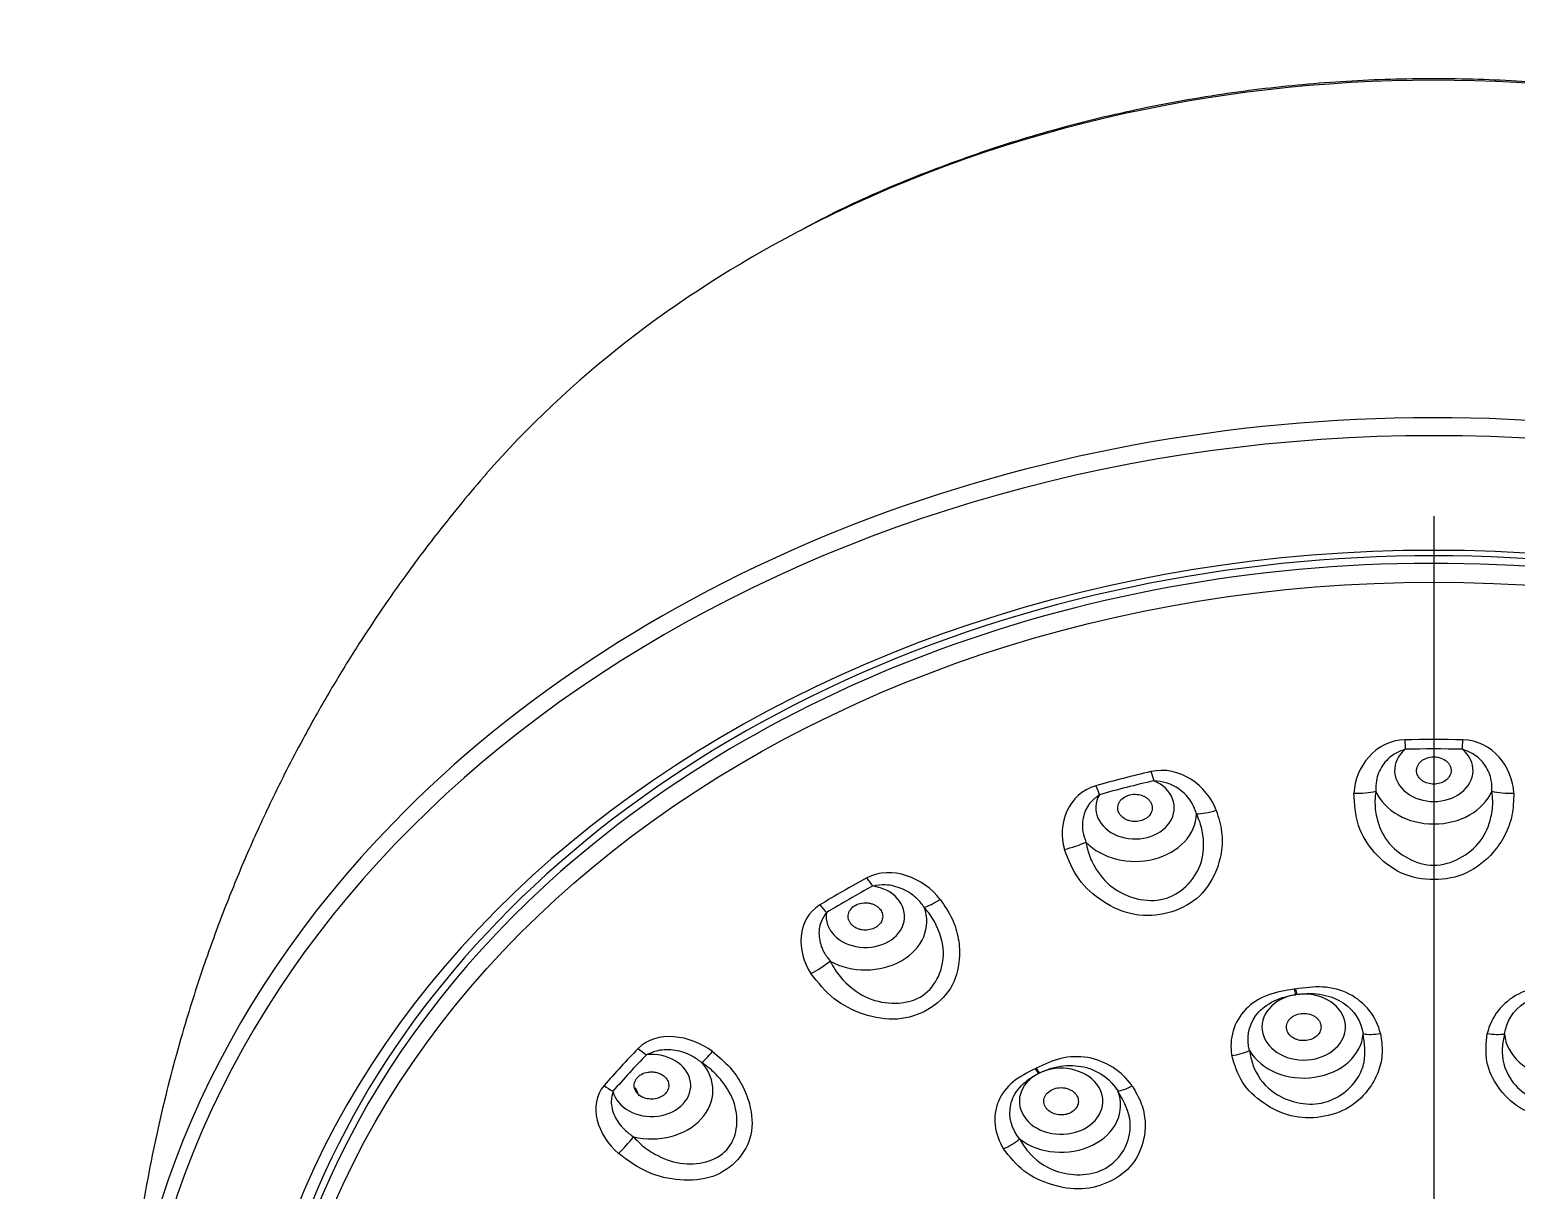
# Model space of a CAD drawing. Extents: x 1425 to 2779, y 0 to 992.
# Drawn here: x 1805.21 to 1848.25, y 645.82 to 679.42 of the extents above; entities that cross this region are included whole.
import ezdxf

# ---------------------------------------------------------------- set-up
doc = ezdxf.new("R2010")
doc.units = 0
doc.header["$LTSCALE"] = 10
doc.header["$MEASUREMENT"] = 0
doc.linetypes.add('CENTER2', pattern=[28.575, 19.05, -3.175, 3.175, -3.175])
doc.layers.add('1', color=7, linetype='CONTINUOUS')
doc.layers.add('Cneter', color=1, linetype='CENTER2', lineweight=13)

msp = doc.modelspace()

# ---------------------------------------------------------------- linework, layer by layer
at = {"layer": '1', "color": 7, "linetype": 'Continuous', "lineweight": -3}
msp.add_line((1822.856, 648.549), (1822.748, 648.786), dxfattribs=at)
for centre, major_axis, ratio, start_param, end_param in [((1845.867, 651.642), (33.305, 0), 0.790155, 0.985535, 2.156816), ((1845.867, 651.642), (33.305, 0), 0.790155, 2.156816, 2.539311), ((1845.867, 638.163), (-37.999, 0), 0.790155, 3.799488, 5.627397), ((1845.867, 637.88), (37.699, 0), 0.790155, 5.156583, 10.55138), ((1845.867, 637.072), (-34.52, 0), 0.790155, 3.141593, 6.283185), ((1845.867, 637.237), (34.11, 0), 0.790155, 0, 3.141593), ((1845.867, 637.15), (-33.944, 0), 0.790155, 3.806432, 5.595275), ((1845.867, 657.974), (1.136, 0), 0.790155, 2.388638, 7.03614), ((1845.867, 635.88), (-29.098, 0), 0.790155, 4.683592, 4.741186), ((1845.038, 659.201), (0.023, -1), 0.017648, 5.058034, 5.371923), ((1845.867, 635.85), (28.789, 0), 0.790155, 1.541999, 1.599594), ((1846.696, 659.201), (0.023, 1), 0.017648, 4.052855, 4.366744), ((1837.215, 656.891), (1.136, 0), 0.790155, 2.702797, 7.350299), ((1845.867, 635.88), (-29.098, 0), 0.790155, 4.997751, 5.055346), ((1845.867, 635.85), (28.789, 0), 0.790155, 1.856158, 1.913753), ((1837.763, 658.29), (-0.226, 0.974), 0.172536, 1.896758, 2.210646), ((1836.186, 657.885), (0.272, -0.962), 0.206104, 5.029409, 5.343298), ((1843.578, 657.675), (-0.999, 0.039), 0.356197, 1.560092, 2.238121), ((1845.867, 657.831), (-1.779, 0), 0.790155, 0.332697, 2.808896), ((1848.156, 657.675), (-0.999, -0.039), 0.356197, 0.903472, 1.581501), ((1839.636, 657.182), (-0.937, -0.348), 0.320636, 0.703306, 1.381335), ((1845.867, 638.163), (-37.999, 0), 0.790155, 5.627397, 6.920378), ((1837.215, 656.748), (-1.779, 0), 0.790155, 0.646856, 3.123055), ((1835.282, 656.064), (-0.961, -0.277), 0.334397, 1.356903, 2.034932), ((1845.867, 635.88), (-29.098, 0), 0.790155, 5.31191, 5.369505), ((1829.623, 655.243), (-0.475, 0.88), 0.345831, 1.826509, 2.140397), ((1829.409, 653.749), (1.136, 0), 0.790155, 3.016957, 7.664458), ((1845.867, 635.85), (28.789, 0), 0.790155, 2.170317, 2.227912), ((1831.726, 654.632), (-0.794, -0.608), 0.231194, 0.528428, 1.206457), ((1845.867, 637.15), (-33.944, 0), 0.790155, 5.595275, 6.283185), ((1828.282, 654.473), (0.521, -0.854), 0.374386, 4.949259, 5.263148), ((1829.409, 653.605), (-1.779, 0), 0.790155, 0.961015, 3.437215), ((1828.022, 652.506), (-0.834, -0.551), 0.257371, 1.174339, 1.852368), ((1845.867, 634.638), (21.895, 0), 0.790155, 1.754739, 1.756453), ((1841.897, 651.979), (0.116, -0.791), 0.112105, 5.129487, 5.363902), ((1842.1, 650.547), (1.209, 0), 0.790155, 1.770981, 8.023396), ((1841.86, 651.974), (-0.117, 0.791), 0.113137, 1.98774, 2.222155), ((1845.867, 634.625), (21.709, 0), 0.790155, 1.754739, 1.756453), ((1844.334, 650.703), (-0.781, -0.174), 0.417986, 0.764301, 1.461164), ((1847.401, 650.703), (-0.781, 0.174), 0.417986, 1.680428, 2.377291), ((1845.867, 635.88), (-29.098, 0), 0.790155, 5.626069, 5.683664), ((1823.074, 650.358), (-0.716, 0.699), 0.485274, 1.699387, 2.013276), ((1842.1, 650.432), (-1.723, 0), 0.790155, 0.428993, 3.082198), ((1849.634, 650.432), (-1.723, 0), 0.790155, 0.059394, 2.712599), ((1823.215, 648.854), (1.136, 0), 0.790155, 3.331116, 7.978618), ((1845.867, 635.85), (28.789, 0), 0.790155, 2.484477, 2.542072), ((1823.215, 648.711), (-1.779, 0), 0.790155, 1.275174, 3.751374), ((1825.2, 650.276), (-0.602, -0.799), 0.096628, 0.391372, 1.069401), ((1840.066, 650.073), (-0.787, -0.142), 0.42214, 1.431635, 2.128498), ((1835.075, 648.397), (1.209, 0), 0.790155, 2.140581, 8.392995), ((1845.867, 634.638), (21.895, 0), 0.790155, 2.124338, 2.126052), ((1834.423, 649.691), (-0.352, 0.718), 0.3231, 1.919159, 2.153574), ((1834.455, 649.707), (0.351, -0.719), 0.322207, 5.061239, 5.295654), ((1845.867, 634.625), (21.709, 0), 0.790155, 2.124338, 2.126052), ((1822.099, 649.298), (0.756, -0.654), 0.50602, 4.811058, 5.124946), ((1835.075, 648.282), (-1.723, 0), 0.790155, 0.798592, 3.451798), ((1837.206, 649.197), (-0.662, -0.45), 0.33463, 0.540665, 1.237528), ((1822.509, 647.35), (-0.651, -0.759), 0.132657, 1.027548, 1.705577), ((1833.514, 647.391), (-0.678, -0.425), 0.346531, 1.203606, 1.90047)]:
    msp.add_ellipse(centre, major_axis=major_axis, ratio=ratio, start_param=start_param, end_param=end_param, dxfattribs=at)
msp.add_ellipse((1845.867, 636.859), major_axis=(33.622, 0), ratio=0.790155, dxfattribs=at)
for points, knots in [([(1864.2, 673.62), (1863.617, 673.932), (1862.305, 674.584), (1860.177, 675.463), (1857.841, 676.261), (1855.435, 676.913), (1852.975, 677.419), (1850.473, 677.774), (1847.945, 677.976), (1845.405, 678.025), (1842.868, 677.92), (1840.347, 677.662), (1837.858, 677.252), (1835.414, 676.692), (1833.029, 675.986), (1830.722, 675.133), (1828.883, 674.333), (1827.846, 673.784), (1827.521, 673.603)], [0, 0, 0, 0, 0.053995, 0.119334, 0.18469, 0.250058, 0.315434, 0.380815, 0.446199, 0.511588, 0.576982, 0.642381, 0.707786, 0.773197, 0.838615, 0.904038, 0.969462, 1, 1, 1, 1]), ([(1818.445, 666.576), (1817.959, 666.019), (1817.129, 665.013), (1816.105, 663.648), (1815.318, 662.52), (1814.618, 661.453), (1813.897, 660.276), (1813.087, 658.845), (1812.296, 657.304), (1811.567, 655.722), (1810.93, 654.192), (1810.321, 652.561), (1809.691, 650.626), (1809.178, 648.742), (1808.793, 647.027), (1808.501, 645.503), (1808.212, 643.633), (1807.955, 641.188), (1807.877, 639.344), (1807.869, 638.317)], [0, 0, 0, 0, 0.073159, 0.128421, 0.166706, 0.205894, 0.252033, 0.300947, 0.366045, 0.420507, 0.470557, 0.527281, 0.590481, 0.669456, 0.716247, 0.761084, 0.820335, 0.900163, 1, 1, 1, 1]), ([(1845.038, 658.588), (1844.929, 658.546), (1844.665, 658.445), (1844.353, 658.127), (1844.186, 657.736), (1844.186, 657.475), (1844.186, 657.372)], [0, 0, 0, 0, 0.208279, 0.500324, 0.801781, 1, 1, 1, 1]), ([(1847.549, 657.372), (1847.549, 657.476), (1847.549, 657.737), (1847.381, 658.128), (1847.07, 658.445), (1846.806, 658.546), (1846.696, 658.588)], [0, 0, 0, 0, 0.200427, 0.49953, 0.790892, 1, 1, 1, 1]), ([(1846.367, 657.974), (1846.367, 657.981), (1846.367, 657.995), (1846.364, 658.022), (1846.355, 658.07), (1846.328, 658.135), (1846.276, 658.207), (1846.183, 658.289), (1846.029, 658.36), (1845.815, 658.379), (1845.641, 658.334), (1845.527, 658.267), (1845.457, 658.205), (1845.406, 658.133), (1845.38, 658.068), (1845.371, 658.022), (1845.368, 657.996), (1845.367, 657.979), (1845.367, 657.966), (1845.368, 657.953), (1845.37, 657.931), (1845.382, 657.861), (1845.425, 657.779), (1845.5, 657.702), (1845.592, 657.638), (1845.729, 657.586), (1845.912, 657.572), (1846.092, 657.611), (1846.244, 657.7), (1846.327, 657.806), (1846.36, 657.898), (1846.367, 657.947), (1846.367, 657.971), (1846.367, 657.974)], [0, 0, 0, 0, 0.007812, 0.015625, 0.03125, 0.0625, 0.09375, 0.125, 0.1875, 0.25, 0.3125, 0.34375, 0.375, 0.40625, 0.4375, 0.453125, 0.460938, 0.46875, 0.472656, 0.476562, 0.484375, 0.5, 0.5625, 0.59375, 0.625, 0.6875, 0.75, 0.8125, 0.875, 0.9375, 0.96875, 0.996094, 1, 1, 1, 1]), ([(1838.993, 656.722), (1838.958, 656.822), (1838.871, 657.072), (1838.579, 657.405), (1838.173, 657.632), (1837.884, 657.664), (1837.763, 657.677)], [0, 0, 0, 0, 0.200427, 0.49953, 0.790892, 1, 1, 1, 1]), ([(1836.186, 657.273), (1836.098, 657.206), (1835.885, 657.045), (1835.699, 656.665), (1835.673, 656.25), (1835.761, 656), (1835.795, 655.901)], [0, 0, 0, 0, 0.208279, 0.500324, 0.801781, 1, 1, 1, 1]), ([(1837.69, 657.013), (1837.688, 657.02), (1837.682, 657.033), (1837.668, 657.058), (1837.641, 657.101), (1837.59, 657.157), (1837.512, 657.212), (1837.392, 657.268), (1837.218, 657.298), (1837.006, 657.264), (1836.859, 657.179), (1836.776, 657.087), (1836.734, 657.01), (1836.714, 656.929), (1836.714, 656.861), (1836.724, 656.816), (1836.731, 656.79), (1836.737, 656.774), (1836.742, 656.762), (1836.748, 656.75), (1836.759, 656.729), (1836.798, 656.665), (1836.87, 656.598), (1836.972, 656.543), (1837.084, 656.505), (1837.235, 656.488), (1837.415, 656.519), (1837.571, 656.601), (1837.68, 656.723), (1837.718, 656.844), (1837.714, 656.939), (1837.701, 656.987), (1837.692, 657.01), (1837.69, 657.013)], [0, 0, 0, 0, 0.007812, 0.015625, 0.03125, 0.0625, 0.09375, 0.125, 0.1875, 0.25, 0.3125, 0.34375, 0.375, 0.40625, 0.4375, 0.453125, 0.460938, 0.46875, 0.472656, 0.476562, 0.484375, 0.5, 0.5625, 0.59375, 0.625, 0.6875, 0.75, 0.8125, 0.875, 0.9375, 0.96875, 0.996094, 1, 1, 1, 1]), ([(1848.181, 657.32), (1848.175, 657.104), (1848.165, 656.688), (1847.95, 656.098), (1847.539, 655.497), (1846.862, 654.943), (1845.872, 654.752), (1844.878, 654.939), (1844.122, 655.558), (1843.608, 656.38), (1843.572, 657), (1843.554, 657.32)], [0, 0, 0, 0, 0.087456, 0.169153, 0.25014, 0.377375, 0.499739, 0.622279, 0.749894, 0.871256, 1, 1, 1, 1]), ([(1844.186, 657.372), (1844.176, 657.28), (1844.147, 657.027), (1844.208, 656.522), (1844.562, 655.68), (1845.359, 655.234), (1846.377, 655.234), (1847.174, 655.681), (1847.527, 656.524), (1847.587, 657.029), (1847.559, 657.281), (1847.549, 657.372)], [0, 0, 0, 0, 0.046355, 0.127416, 0.254336, 0.50001, 0.500136, 0.746142, 0.872777, 0.954138, 1, 1, 1, 1]), ([(1839.569, 656.821), (1839.632, 656.613), (1839.754, 656.21), (1839.737, 655.591), (1839.536, 654.914), (1839.069, 654.217), (1838.188, 653.791), (1837.183, 653.729), (1836.267, 654.138), (1835.518, 654.802), (1835.288, 655.389), (1835.169, 655.691)], [0, 0, 0, 0, 0.087456, 0.169153, 0.25014, 0.377375, 0.499739, 0.622279, 0.749894, 0.871256, 1, 1, 1, 1]), ([(1835.795, 655.901), (1835.813, 655.81), (1835.861, 655.56), (1836.073, 655.089), (1836.667, 654.365), (1837.563, 654.132), (1838.532, 654.38), (1839.151, 655.004), (1839.228, 655.901), (1839.133, 656.401), (1839.03, 656.637), (1838.993, 656.722)], [0, 0, 0, 0, 0.046355, 0.127416, 0.254336, 0.50001, 0.500136, 0.746142, 0.872777, 0.954138, 1, 1, 1, 1]), ([(1831.111, 654.015), (1831.044, 654.102), (1830.878, 654.321), (1830.49, 654.568), (1830.028, 654.687), (1829.743, 654.647), (1829.623, 654.63)], [0, 0, 0, 0, 0.200427, 0.49953, 0.790892, 1, 1, 1, 1]), ([(1831.574, 654.244), (1831.699, 654.059), (1831.942, 653.702), (1832.124, 653.104), (1832.153, 652.406), (1831.941, 651.623), (1831.255, 651.001), (1830.338, 650.699), (1829.353, 650.869), (1828.441, 651.326), (1828.038, 651.834), (1827.831, 652.095)], [0, 0, 0, 0, 0.087456, 0.169153, 0.25014, 0.377375, 0.499739, 0.622279, 0.749894, 0.871256, 1, 1, 1, 1]), ([(1828.282, 653.86), (1828.223, 653.775), (1828.082, 653.57), (1828.04, 653.162), (1828.158, 652.758), (1828.324, 652.54), (1828.391, 652.453)], [0, 0, 0, 0, 0.208279, 0.500324, 0.801781, 1, 1, 1, 1]), ([(1828.391, 652.453), (1828.434, 652.37), (1828.555, 652.141), (1828.896, 651.739), (1829.672, 651.187), (1830.58, 651.179), (1831.404, 651.652), (1831.785, 652.402), (1831.579, 653.282), (1831.338, 653.74), (1831.171, 653.942), (1831.111, 654.015)], [0, 0, 0, 0, 0.046355, 0.127416, 0.254336, 0.50001, 0.500136, 0.746142, 0.872777, 0.954138, 1, 1, 1, 1]), ([(1829.814, 653.981), (1829.809, 653.986), (1829.798, 653.997), (1829.775, 654.018), (1829.732, 654.052), (1829.662, 654.093), (1829.566, 654.127), (1829.43, 654.15), (1829.253, 654.136), (1829.065, 654.052), (1828.959, 653.935), (1828.916, 653.828), (1828.906, 653.745), (1828.918, 653.662), (1828.945, 653.598), (1828.972, 653.557), (1828.989, 653.534), (1829.001, 653.521), (1829.01, 653.51), (1829.021, 653.5), (1829.039, 653.483), (1829.101, 653.432), (1829.196, 653.385), (1829.315, 653.358), (1829.436, 653.349), (1829.586, 653.37), (1829.745, 653.444), (1829.861, 653.56), (1829.918, 653.702), (1829.906, 653.827), (1829.865, 653.916), (1829.834, 653.958), (1829.816, 653.978), (1829.814, 653.981)], [0, 0, 0, 0, 0.007812, 0.015625, 0.03125, 0.0625, 0.09375, 0.125, 0.1875, 0.25, 0.3125, 0.34375, 0.375, 0.40625, 0.4375, 0.453125, 0.460938, 0.46875, 0.472656, 0.476562, 0.484375, 0.5, 0.5625, 0.59375, 0.625, 0.6875, 0.75, 0.8125, 0.875, 0.9375, 0.96875, 0.996094, 1, 1, 1, 1]), ([(1844.321, 650.36), (1844.215, 650.832), (1843.882, 651.266), (1843.181, 651.621), (1842.918, 651.689), (1842.385, 651.721), (1842.124, 651.685), (1841.863, 651.646)], [0, 0, 0, 0, 0.5, 0.5, 0.75, 0.75, 1, 1, 1, 1]), ([(1849.872, 651.646), (1849.614, 651.684), (1849.347, 651.721), (1848.815, 651.689), (1848.551, 651.62), (1847.855, 651.266), (1847.519, 650.83), (1847.414, 650.36)], [0, 0, 0, 0, 0.25, 0.25, 0.5, 0.5, 1, 1, 1, 1]), ([(1841.826, 651.641), (1841.567, 651.603), (1841.302, 651.561), (1840.814, 651.378), (1840.593, 651.237), (1840.076, 650.705), (1839.931, 650.197), (1840.016, 649.724)], [0, 0, 0, 0, 0.25, 0.25, 0.5, 0.5, 1, 1, 1, 1]), ([(1840.533, 649.866), (1840.436, 650.196), (1840.486, 650.569), (1840.819, 651.023), (1840.973, 651.159), (1841.362, 651.369), (1841.601, 651.443), (1841.86, 651.483)], [0, 0, 0, 0, 0.5, 0.5, 0.75, 0.75, 1, 1, 1, 1]), ([(1841.897, 651.489), (1842.159, 651.526), (1842.411, 651.525), (1842.868, 651.439), (1843.07, 651.357), (1843.577, 651.024), (1843.776, 650.691), (1843.82, 650.352)], [0, 0, 0, 0, 0.25, 0.25, 0.5, 0.5, 1, 1, 1, 1]), ([(1847.914, 650.352), (1847.958, 650.69), (1848.16, 651.025), (1848.663, 651.356), (1848.865, 651.439), (1849.322, 651.524), (1849.578, 651.525), (1849.838, 651.489)], [0, 0, 0, 0, 0.5, 0.5, 0.75, 0.75, 1, 1, 1, 1]), ([(1842.591, 650.622), (1842.588, 650.635), (1842.581, 650.66), (1842.558, 650.71), (1842.518, 650.77), (1842.452, 650.832), (1842.345, 650.899), (1842.183, 650.948), (1841.973, 650.941), (1841.814, 650.879), (1841.714, 650.803), (1841.656, 650.735), (1841.618, 650.66), (1841.599, 650.581), (1841.6, 650.521), (1841.607, 650.482), (1841.613, 650.457), (1841.637, 650.388), (1841.708, 650.287), (1841.831, 650.208), (1841.946, 650.169), (1842.037, 650.153), (1842.13, 650.151), (1842.253, 650.165), (1842.398, 650.218), (1842.531, 650.328), (1842.591, 650.446), (1842.602, 650.533), (1842.599, 650.584), (1842.594, 650.609), (1842.591, 650.622)], [0, 0, 0, 0, 0.015625, 0.03125, 0.0625, 0.09375, 0.125, 0.1875, 0.25, 0.3125, 0.34375, 0.375, 0.40625, 0.4375, 0.46875, 0.476562, 0.484375, 0.5, 0.5625, 0.625, 0.65625, 0.6875, 0.71875, 0.75, 0.8125, 0.875, 0.9375, 0.96875, 0.984375, 1, 1, 1, 1]), ([(1844.321, 650.36), (1844.349, 650.172), (1844.403, 649.81), (1844.29, 649.275), (1843.996, 648.716), (1843.459, 648.174), (1842.612, 647.895), (1841.704, 647.917), (1840.909, 648.316), (1840.258, 648.922), (1840.098, 649.454), (1840.016, 649.724)], [0, 0, 0, 0, 0.087607, 0.169371, 0.250856, 0.377447, 0.501128, 0.621802, 0.747777, 0.872041, 1, 1, 1, 1]), ([(1851.718, 649.724), (1851.671, 649.539), (1851.581, 649.183), (1851.264, 648.711), (1850.768, 648.269), (1850.049, 647.912), (1849.141, 647.892), (1848.295, 648.174), (1847.703, 648.778), (1847.328, 649.535), (1847.385, 650.082), (1847.414, 650.36)], [0, 0, 0, 0, 0.087607, 0.169371, 0.250856, 0.377447, 0.501128, 0.621802, 0.747777, 0.872041, 1, 1, 1, 1]), ([(1840.533, 649.866), (1840.558, 649.727), (1840.637, 649.288), (1841.189, 648.515), (1842.068, 648.263), (1842.988, 648.4), (1843.589, 648.806), (1843.921, 649.629), (1843.859, 650.075), (1843.82, 650.352)], [0, 0, 0, 0, 0.080562, 0.253207, 0.499831, 0.500495, 0.747529, 0.843295, 1, 1, 1, 1]), ([(1847.914, 650.352), (1847.885, 650.213), (1847.793, 649.776), (1848.019, 648.888), (1848.751, 648.398), (1849.671, 648.263), (1850.395, 648.474), (1851.022, 649.155), (1851.132, 649.594), (1851.201, 649.866)], [0, 0, 0, 0, 0.080562, 0.253207, 0.499831, 0.500495, 0.747529, 0.843295, 1, 1, 1, 1]), ([(1824.978, 649.841), (1825.154, 649.694), (1825.493, 649.41), (1825.856, 648.88), (1826.113, 648.217), (1826.176, 647.416), (1825.753, 646.656), (1825.013, 646.145), (1824.054, 646.073), (1823.07, 646.292), (1822.534, 646.682), (1822.259, 646.883)], [0, 0, 0, 0, 0.087456, 0.169153, 0.25014, 0.377375, 0.499739, 0.622279, 0.749894, 0.871256, 1, 1, 1, 1]), ([(1822.697, 647.366), (1822.762, 647.297), (1822.943, 647.106), (1823.381, 646.801), (1824.263, 646.457), (1825.093, 646.666), (1825.692, 647.317), (1825.798, 648.127), (1825.329, 648.924), (1824.964, 649.306), (1824.75, 649.46), (1824.673, 649.516)], [0, 0, 0, 0, 0.046355, 0.127416, 0.254336, 0.50001, 0.500136, 0.746142, 0.872777, 0.954138, 1, 1, 1, 1]), ([(1824.673, 649.516), (1824.581, 649.583), (1824.352, 649.752), (1823.906, 649.896), (1823.434, 649.897), (1823.18, 649.79), (1823.074, 649.745)], [0, 0, 0, 0, 0.200427, 0.49953, 0.790892, 1, 1, 1, 1]), ([(1837.132, 648.841), (1836.85, 649.256), (1836.371, 649.57), (1835.585, 649.705), (1835.315, 649.695), (1834.81, 649.574), (1834.583, 649.465), (1834.357, 649.355)], [0, 0, 0, 0, 0.5, 0.5, 0.75, 0.75, 1, 1, 1, 1]), ([(1823.508, 649.174), (1823.502, 649.178), (1823.487, 649.185), (1823.458, 649.2), (1823.403, 649.222), (1823.32, 649.243), (1823.216, 649.252), (1823.078, 649.241), (1822.915, 649.185), (1822.769, 649.058), (1822.713, 648.922), (1822.714, 648.809), (1822.737, 648.727), (1822.781, 648.652), (1822.832, 648.597), (1822.874, 648.565), (1822.899, 648.548), (1822.915, 648.538), (1822.929, 648.53), (1822.942, 648.523), (1822.967, 648.511), (1823.045, 648.478), (1823.154, 648.457), (1823.277, 648.46), (1823.397, 648.481), (1823.531, 648.538), (1823.653, 648.646), (1823.719, 648.785), (1823.716, 648.934), (1823.657, 649.05), (1823.583, 649.124), (1823.537, 649.157), (1823.512, 649.172), (1823.508, 649.174)], [0, 0, 0, 0, 0.007812, 0.015625, 0.03125, 0.0625, 0.09375, 0.125, 0.1875, 0.25, 0.3125, 0.34375, 0.375, 0.40625, 0.4375, 0.453125, 0.460938, 0.46875, 0.472656, 0.476562, 0.484375, 0.5, 0.5625, 0.59375, 0.625, 0.6875, 0.75, 0.8125, 0.875, 0.9375, 0.96875, 0.996094, 1, 1, 1, 1]), ([(1834.325, 649.339), (1834.102, 649.23), (1833.874, 649.115), (1833.496, 648.804), (1833.347, 648.609), (1833.079, 647.96), (1833.144, 647.441), (1833.409, 647.019)], [0, 0, 0, 0, 0.25, 0.25, 0.5, 0.5, 1, 1, 1, 1]), ([(1833.873, 647.307), (1833.647, 647.589), (1833.539, 647.953), (1833.656, 648.474), (1833.741, 648.645), (1834.011, 648.953), (1834.2, 649.09), (1834.423, 649.201)], [0, 0, 0, 0, 0.5, 0.5, 0.75, 0.75, 1, 1, 1, 1]), ([(1834.455, 649.217), (1834.683, 649.326), (1834.918, 649.397), (1835.38, 649.447), (1835.603, 649.427), (1836.213, 649.26), (1836.536, 649.004), (1836.716, 648.698)], [0, 0, 0, 0, 0.25, 0.25, 0.5, 0.5, 1, 1, 1, 1]), ([(1822.099, 648.685), (1822.076, 648.589), (1822.02, 648.36), (1822.126, 647.959), (1822.376, 647.602), (1822.606, 647.433), (1822.697, 647.366)], [0, 0, 0, 0, 0.208279, 0.500324, 0.801781, 1, 1, 1, 1]), ([(1837.132, 648.841), (1837.231, 648.672), (1837.423, 648.347), (1837.529, 647.811), (1837.477, 647.201), (1837.194, 646.537), (1836.521, 646.034), (1835.675, 645.797), (1834.785, 645.947), (1833.946, 646.333), (1833.59, 646.788), (1833.409, 647.019)], [0, 0, 0, 0, 0.087607, 0.169371, 0.250856, 0.377447, 0.501128, 0.621802, 0.747777, 0.872041, 1, 1, 1, 1]), ([(1833.873, 647.307), (1833.949, 647.182), (1834.187, 646.79), (1834.99, 646.217), (1835.898, 646.229), (1836.693, 646.619), (1837.091, 647.173), (1837.083, 648.044), (1836.857, 648.447), (1836.716, 648.698)], [0, 0, 0, 0, 0.080562, 0.253207, 0.499831, 0.500495, 0.747529, 0.843295, 1, 1, 1, 1]), ([(1835.499, 648.607), (1835.49, 648.618), (1835.472, 648.639), (1835.428, 648.679), (1835.363, 648.723), (1835.273, 648.763), (1835.143, 648.795), (1834.969, 648.794), (1834.776, 648.727), (1834.657, 648.625), (1834.599, 648.525), (1834.576, 648.445), (1834.574, 648.364), (1834.592, 648.285), (1834.621, 648.23), (1834.645, 648.196), (1834.662, 648.174), (1834.715, 648.116), (1834.828, 648.042), (1834.98, 648.004), (1835.104, 648), (1835.196, 648.011), (1835.284, 648.035), (1835.393, 648.084), (1835.503, 648.175), (1835.577, 648.315), (1835.579, 648.442), (1835.549, 648.527), (1835.524, 648.573), (1835.508, 648.596), (1835.499, 648.607)], [0, 0, 0, 0, 0.015625, 0.03125, 0.0625, 0.09375, 0.125, 0.1875, 0.25, 0.3125, 0.34375, 0.375, 0.40625, 0.4375, 0.46875, 0.476562, 0.484375, 0.5, 0.5625, 0.625, 0.65625, 0.6875, 0.71875, 0.75, 0.8125, 0.875, 0.9375, 0.96875, 0.984375, 1, 1, 1, 1])]:
    msp.add_open_spline(points, degree=3, knots=knots, dxfattribs=at)
for points in [[(1845.029, 658.862), (1844.17, 658.842), (1843.583, 658.067), (1843.554, 657.32)], [(1848.181, 657.32), (1848.152, 658.065), (1847.568, 658.842), (1846.705, 658.862)], [(1839.569, 656.821), (1839.306, 657.529), (1838.505, 658.133), (1837.676, 657.941)], [(1836.083, 657.532), (1835.273, 657.304), (1834.96, 656.416), (1835.169, 655.691)], [(1831.574, 654.244), (1831.102, 654.86), (1830.162, 655.247), (1829.449, 654.862)], [(1828.093, 654.083), (1827.413, 653.668), (1827.405, 652.74), (1827.831, 652.095)], [(1824.978, 649.841), (1824.344, 650.319), (1823.357, 650.464), (1822.829, 649.924)], [(1821.844, 648.853), (1821.359, 648.292), (1821.657, 647.4), (1822.259, 646.883)]]:
    msp.add_open_spline(points, degree=3, dxfattribs=at)
at = {"layer": 'Cneter', "lineweight": -3, "ltscale": 0.5}
msp.add_open_spline([(1845.867, 665.335), (1845.867, 616.068)], degree=1, dxfattribs=at)

doc.saveas('drawing.dxf')
